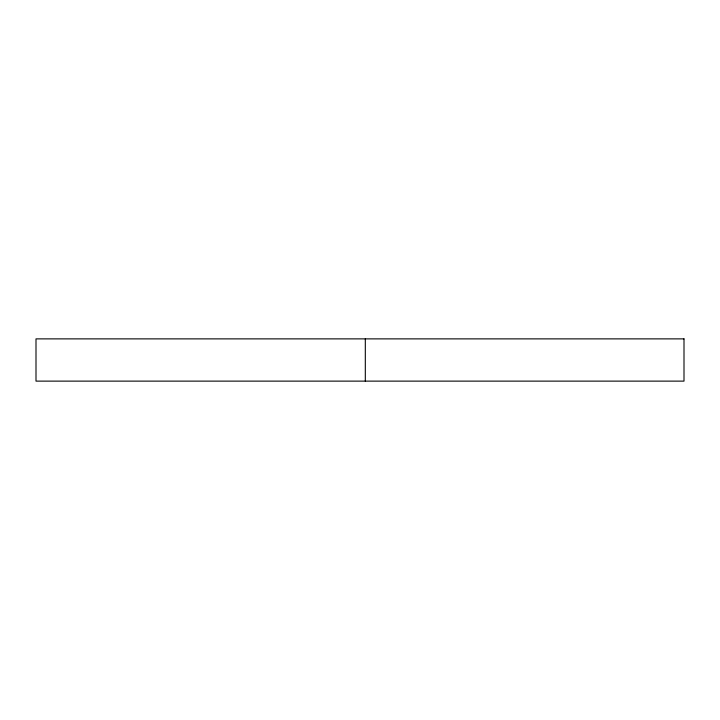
<?xml version="1.0" encoding="UTF-8"?>
<svg xmlns="http://www.w3.org/2000/svg" width="720" height="720" viewBox="0 0 720 720"><rect width="100%" height="100%" fill="white"/><g stroke="black" fill="none" stroke-linecap="round" stroke-linejoin="round"><path stroke-width="1.08" d="M365.31 338.877L365.31 381.123M684 338.877L36 338.877L36 381.123L684 381.123L684 338.877"/></g></svg>
